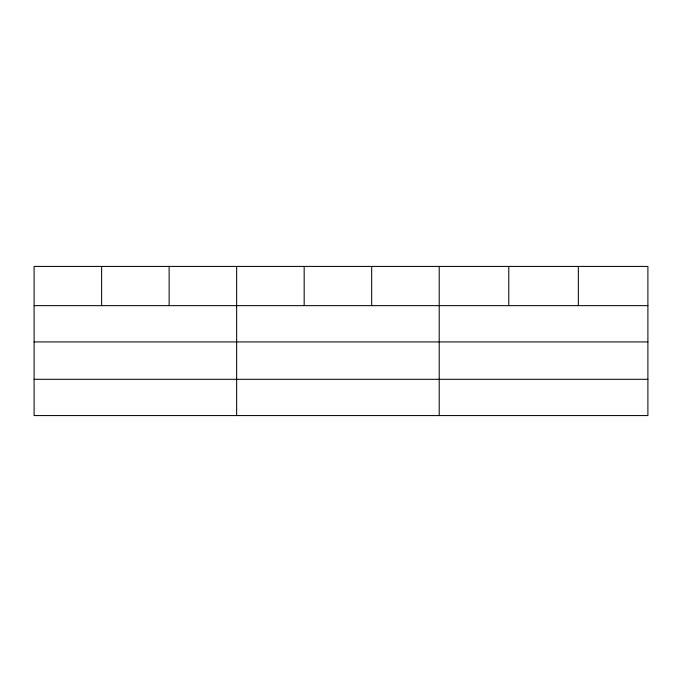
<?xml version="1.0" encoding="UTF-8"?>
<svg xmlns="http://www.w3.org/2000/svg" width="682" height="682" viewBox="0 0 682 682"><rect width="100%" height="100%" fill="white"/><g stroke="black" fill="none" stroke-linecap="round" stroke-linejoin="round"><path stroke-width="1.02" d="M647.9 341.921L647.9 266.423L34.1 266.423L34.1 415.577L647.9 415.577L647.9 341.921L34.1 341.921M34.1 305.647L647.9 305.647M34.1 379.294L647.9 379.294M578.336 266.423L578.336 305.647M508.772 266.423L508.772 305.647M439.208 266.423L439.208 415.577M371.69 266.423L371.69 305.647M304.172 266.423L304.172 305.647M236.654 266.423L236.654 415.577M169.136 266.423L169.136 305.647M101.618 266.423L101.618 305.647"/></g></svg>
